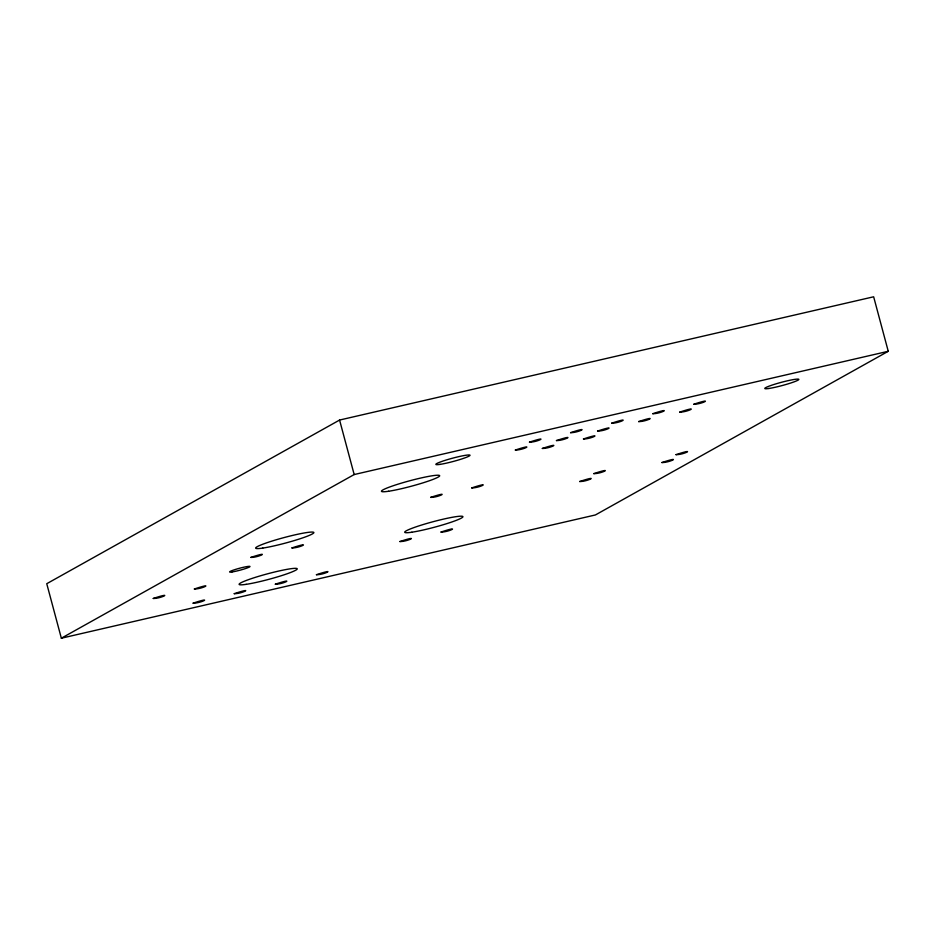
<?xml version="1.0" encoding="UTF-8"?>
<svg xmlns="http://www.w3.org/2000/svg" width="935" height="935" viewBox="0 0 935 935"><rect width="100%" height="100%" fill="white"/><g stroke="black" fill="none" stroke-linecap="round" stroke-linejoin="round"><path stroke-width="1.4" d="M339.58 420.049L46.75 583.709L61.348 638.208L595.42 514.951L888.25 351.291L873.652 296.792L339.58 420.049L354.178 474.548L61.348 638.208M354.178 474.548L888.25 351.291M153.27 598.458C161.358 598.657 174.448 591.376 153.27 598.458M194.375 588.98C202.463 589.167 215.553 581.886 194.375 588.98M193.124 603.157C201.224 603.356 214.302 596.074 193.124 603.157M250.849 557.412C258.937 557.611 272.027 550.329 250.849 557.412M234.241 593.678C242.329 593.865 255.407 586.584 234.241 593.678M291.965 547.922C300.053 548.12 313.132 540.839 291.965 547.922M275.346 584.188C283.434 584.375 296.512 577.105 275.346 584.188M316.451 574.698C324.538 574.896 337.628 567.615 316.451 574.698M399.911 541.54C407.999 541.739 421.089 534.458 399.911 541.54M430.649 497.385C438.737 497.584 451.827 490.302 430.649 497.385M441.028 532.05C449.116 532.249 462.194 524.967 441.028 532.05M471.754 487.906C479.842 488.093 492.932 480.812 471.754 487.906M515.36 450.039C523.448 450.238 536.538 442.956 515.36 450.039M529.479 442.15C537.567 442.349 550.657 435.067 529.479 442.15M542.347 448.449C550.434 448.636 563.524 441.355 542.347 448.449M556.465 440.56C564.553 440.747 577.643 433.466 556.465 440.56M570.584 432.66C578.683 432.858 591.761 425.577 570.584 432.66M583.463 438.959C591.551 439.158 604.629 431.876 583.463 438.959M597.582 431.07C605.67 431.257 618.748 423.976 597.582 431.07M611.7 423.181C619.788 423.368 632.866 416.087 611.7 423.181M579.712 481.513C587.799 481.712 600.889 474.431 579.712 481.513M593.83 473.624C601.918 473.823 615.008 466.542 593.83 473.624M638.687 421.58C646.775 421.778 659.853 414.497 638.687 421.58M652.805 413.691C660.893 413.889 673.971 406.608 652.805 413.691M679.792 412.09C687.879 412.288 700.969 405.007 679.792 412.09M693.91 404.2C701.998 404.399 715.088 397.118 693.91 404.2M661.922 462.544C670.021 462.731 683.099 455.45 661.922 462.544M676.04 454.655C684.139 454.842 697.218 447.561 676.04 454.655M768.886 388.481A17.707 1.671 -15 0 0 797.976 380.183A17.707 1.671 -15 0 0 778.516 383.105A17.707 1.671 -15 0 0 768.886 388.481M232.044 571.951A10.624 1.005 -15 0 0 249.493 566.972A10.624 1.005 -15 0 0 237.817 568.725A10.624 1.005 -15 0 0 232.044 571.951M440.023 464.379A17.707 1.671 -15 0 0 469.113 456.081A17.707 1.671 -15 0 0 449.653 458.992A17.707 1.671 -15 0 0 440.023 464.379M388.609 491.249A30.142 2.84 -15 0 0 438.118 477.13A30.142 2.84 -15 0 0 404.995 482.086A30.142 2.84 -15 0 0 388.609 491.249M411.856 532.214A30.142 2.84 -15 0 0 461.364 518.095A30.142 2.84 -15 0 0 428.242 523.051A30.142 2.84 -15 0 0 411.856 532.214M262.793 548.085A30.142 2.84 -15 0 0 312.302 533.967A30.142 2.84 -15 0 0 279.179 538.922A30.142 2.84 -15 0 0 262.793 548.085M246.174 584.34A30.142 2.84 -15 0 0 295.682 570.233A30.142 2.84 -15 0 0 262.56 575.189A30.142 2.84 -15 0 0 246.174 584.34"/></g></svg>
